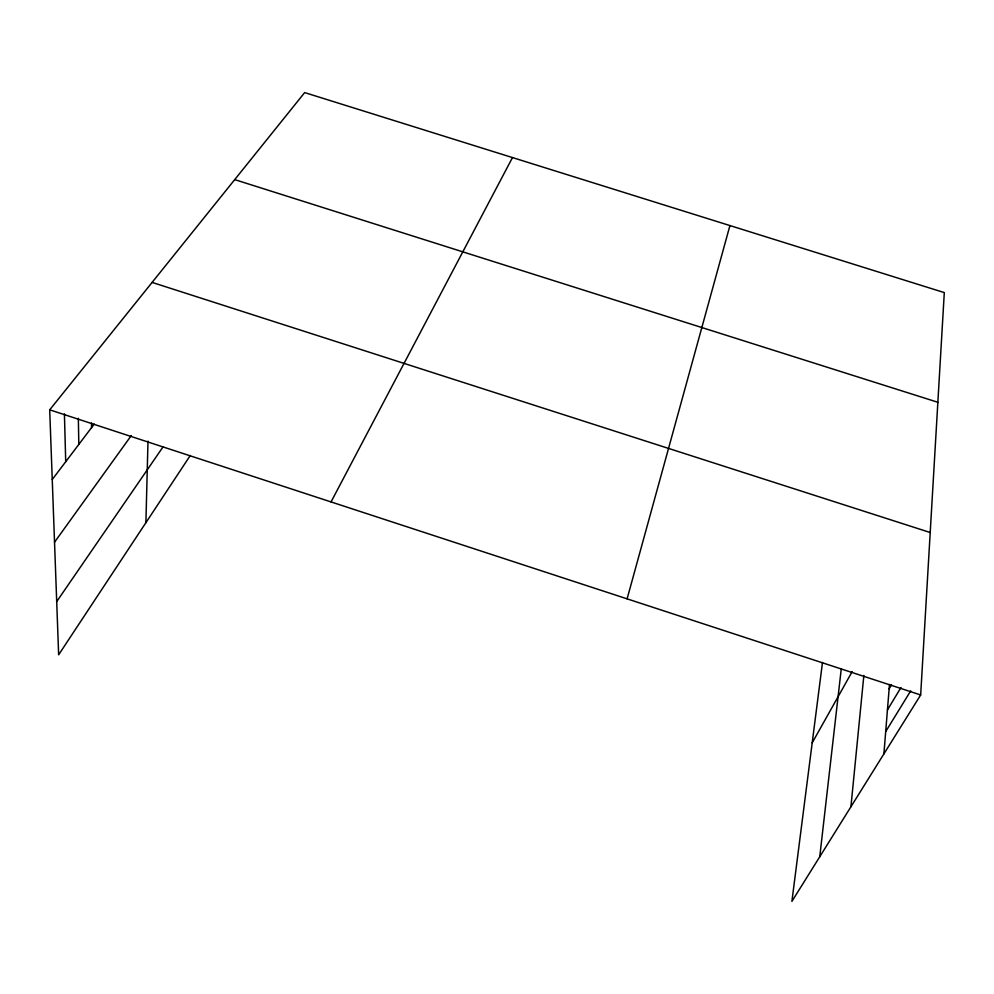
<?xml version="1.0" encoding="UTF-8"?>
<svg xmlns="http://www.w3.org/2000/svg" width="994" height="994" viewBox="0 0 994 994"><rect width="100%" height="100%" fill="white"/><g stroke="black" fill="none" stroke-linecap="round" stroke-linejoin="round"><path stroke-width="1.49" d="M145.894 522.707L147.994 441.112M822.485 662.464L791.895 901.409L920.668 694.955L944.3 292.596L304.661 92.591L49.7 409.826L58.646 654.798L190.264 455.513M883.902 753.899L889.493 684.431M850.926 806.78L863.861 675.435M819.752 856.753L841.284 668.726M627.102 598.848L729.931 225.563M331.039 501.933L512.482 157.574M812.197 742.829L852.169 671.609M889.145 688.817L891.494 684.866M887.443 709.89L900.974 687.525M885.704 731.572L910.703 690.867M56.708 601.606L163.14 446.728M54.533 542.215L131.245 435.62M52.247 479.518L94.219 424.09M234.721 179.616L937.864 402.284M152.107 282.408L930.21 532.523M49.7 409.826L920.668 694.955M64.411 413.864L65.716 461.725M78.34 418.275L78.824 444.417M91.51 422.997L91.56 427.594"/></g></svg>
